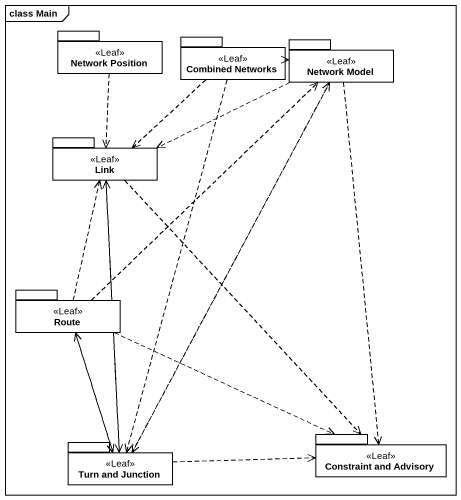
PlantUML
@startuml
mainframe class Main
package "Network Position" as Network_Position <<Leaf>> {
}
package "Combined Networks" as Combined_Networks <<Leaf>> {
}
package "Network Model" as Network_Model <<Leaf>> {
}
package Link <<Leaf>> {
}
package Route <<Leaf>> {
}
package "Constraint and Advisory" as Constraint_and_Advisory <<Leaf>> {
}
package "Turn and Junction" as Turn_and_Junction <<Leaf>> {
}
Network_Position ..> Link
Combined_Networks .right.> Network_Model
Combined_Networks ..> Link
Combined_Networks ..> Turn_and_Junction
Network_Model .left.> Link
Network_Model ..> Constraint_and_Advisory
Network_Model ..> Turn_and_Junction
Link ..> Constraint_and_Advisory
Link ..> Turn_and_Junction
Route .up.> Network_Model
Route .up.> Link
Route .right.> Constraint_and_Advisory
Route ..> Turn_and_Junction
Turn_and_Junction .up.> Network_Model
Turn_and_Junction .up.> Link
Turn_and_Junction .up.> Route
Turn_and_Junction .right.> Constraint_and_Advisory
@enduml
